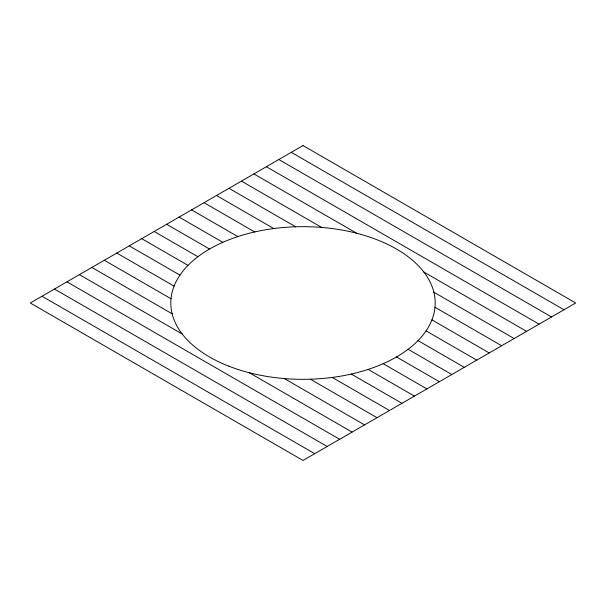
<?xml version="1.0" encoding="UTF-8"?>
<svg xmlns="http://www.w3.org/2000/svg" width="606" height="606" viewBox="0 0 606 606"><rect width="100%" height="100%" fill="white"/><g stroke="black" fill="none" stroke-linecap="round" stroke-linejoin="round"><path stroke-width="0.91" d="M291.281 152.326L563.981 309.764M278.821 159.514L551.521 316.961M266.36 166.711L539.06 324.157M253.891 173.907L356.684 233.257M423.806 272.003L526.591 331.353M241.43 181.103L321.695 227.447M433.866 292.206L514.13 338.549M228.97 188.299L295.645 226.795M434.987 307.25L501.67 345.746M216.501 195.496L273.783 228.568M431.927 319.87L489.201 352.934M204.04 202.692L254.717 231.954M426.063 330.876L476.74 360.131M191.579 209.888L237.832 236.598M418.019 340.625L464.279 367.327M179.111 217.084L222.819 242.317M408.103 349.291L451.811 374.523M166.65 224.281L209.525 249.036M396.475 356.964L439.35 381.719M154.189 231.477L197.897 256.709M383.181 363.683L426.889 388.916M141.721 238.673L187.981 265.375M368.168 369.402L414.421 396.112M129.26 245.869L179.937 275.124M351.283 374.046L401.96 403.308M116.799 253.066L174.073 286.13M332.217 377.432L389.499 410.504M104.33 260.254L171.013 298.75M310.355 379.204L377.03 417.701M91.87 267.451L172.134 313.794M284.305 378.553L364.57 424.897M79.409 274.647L182.194 333.997M249.316 372.743L352.109 432.093M66.94 281.843L339.64 439.289M54.479 289.039L327.179 446.486M42.019 296.236L314.719 453.674M303 145.561L30.3 303L303 460.439L575.7 303L303 145.561M228.901 366.206A132.191 76.326 0 0 0 434.858 308.446A132.191 76.326 0 0 0 245.241 234.348A132.191 76.326 0 0 0 228.901 366.206"/></g></svg>
